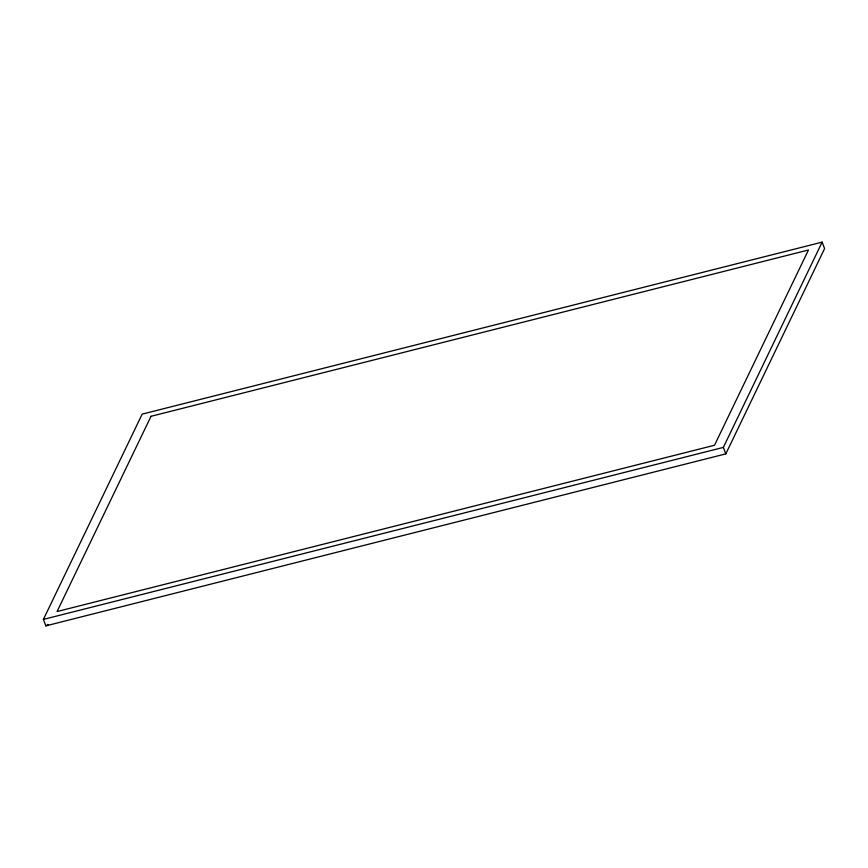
<?xml version="1.0" encoding="UTF-8"?>
<svg xmlns="http://www.w3.org/2000/svg" width="868" height="868" viewBox="0 0 868 868"><rect width="100%" height="100%" fill="white"/><g stroke="black" fill="none" stroke-linecap="round" stroke-linejoin="round"><path stroke-width="1.3" d="M43.4 619.405L142.189 414.123L822.137 242.139L824.6 248.595L725.811 453.877L45.863 625.861L43.4 619.405L723.348 447.411L822.137 242.139M45.863 625.861L48.131 624.548M723.348 447.411L725.811 453.877M151.032 416.293L57.06 611.539L714.516 445.251L808.477 249.995L151.032 416.293"/></g></svg>
